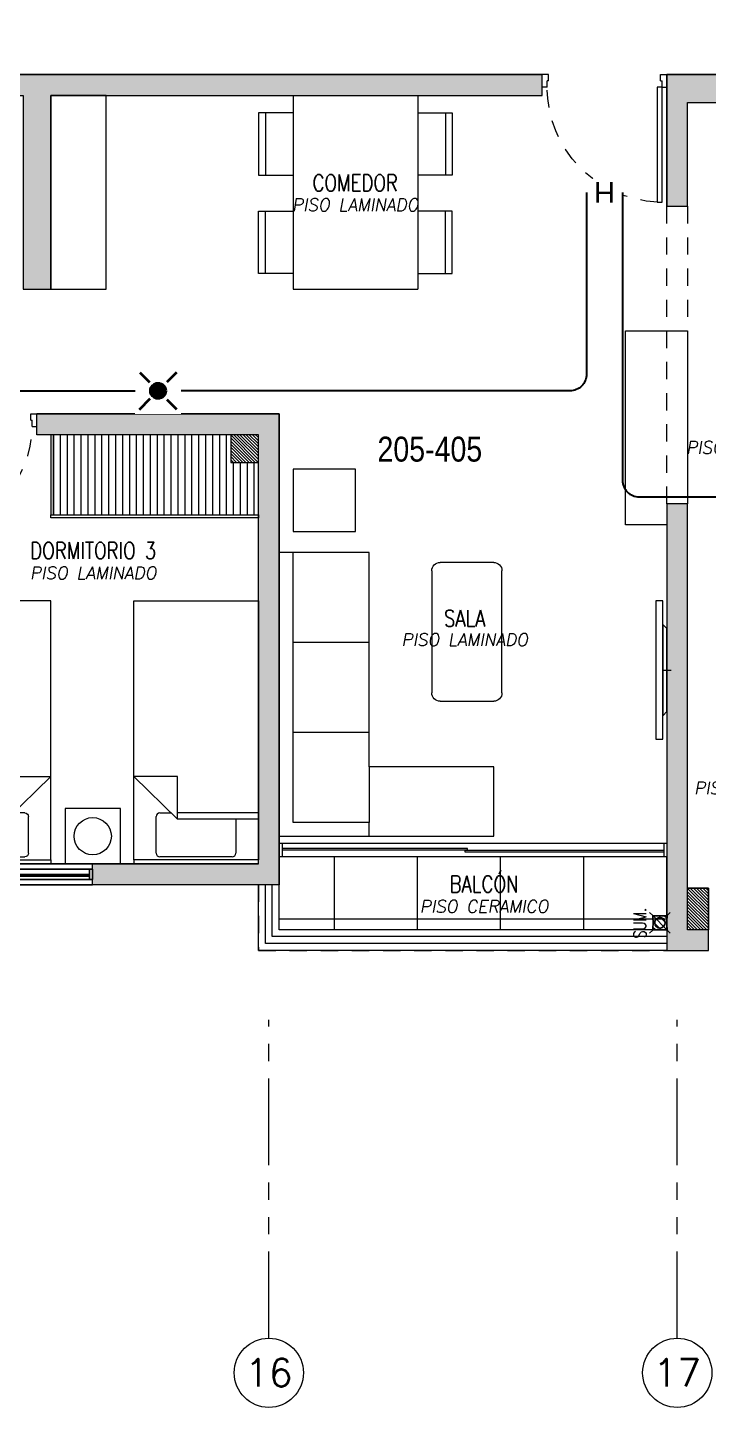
# Model space of a CAD drawing. Header units: millimetres. Extents: x -3 to 53, y -110 to 39.
# Drawn here: x 33.28 to 38.2, y -6.1 to 3.86 of the extents above; entities that cross this region are included whole.
import ezdxf
from ezdxf import colors
from ezdxf.entities.mleader import LeaderData, LeaderLine
from ezdxf.enums import TextEntityAlignment as Align
from ezdxf.math import Vec2, Vec3

# ---------------------------------------------------------------- set-up
doc = ezdxf.new("R2010")
doc.units = ezdxf.units.MM
doc.set_wipeout_variables(frame=1)
for name, pattern in [('CONTINUA', [0]), ('HIDDEN2', [0.1875, 0.125, -0.0625]), ('IMPORT-RAYABARRA', [0.85, 0.3, -0.3, 0, -0.25]), ('PHANTOM', [63.5, 31.75, -6.35, 6.35, -6.35, 6.35, -6.35]), ('PHANTOM2', [1.25, 0.625, -0.125, 0.125, -0.125, 0.125, -0.125])]:
    doc.linetypes.add(name, pattern=pattern)
for name, color, linetype in [('A-BARANDAS', 8, 'Continuous'), ('A-EJES', 8, 'PHANTOM'), ('A-EST HATCH', 8, 'Continuous'), ('A-EST PLACAS', 8, 'Continuous'), ('A-EST VIGAS', 8, 'HIDDEN2'), ('A-HATCH', 8, 'Continuous'), ('A-MURO BAJO', 8, 'Continuous'), ('A-NUMERACIONDEP', 8, 'Continuous'), ('A-PROYECCIONES', 8, 'HIDDEN2'), ('A-TEXTO-ACABADO PISO', 8, 'Continuous'), ('A-TEXTO-INDICACIONES', 8, 'Continuous'), ('DLP_MOBILIARIO', 8, 'Continuous'), ('DLP_MOBILIARIO FIJO', 8, 'Continuous'), ('DLP_TEXTO AMBIENTE', 8, 'Continuous')]:
    doc.layers.add(name, color=color, linetype=linetype)
for name, color, linetype, lineweight in [('A-MUROS', 8, 'Continuous', 30), ('MQ.CAN ACI', 5, 'RAYABARRA', 40), ('MQ.CANALI DYA', 3, 'LINEAPERPEN', 30), ('MQ.DETECTOR HUMO', 5, 'Continuous', 30), ('MQ_CAN ACI', 8, 'IMPORT-RAYABARRA', 50)]:
    doc.layers.add(name, color=color, linetype=linetype, lineweight=lineweight)
doc.styles.add('R80', font='ARIALN.TTF', dxfattribs={"height": 2.03})
doc.styles.add('ROMANS', font='ROMANS.shx', dxfattribs={"oblique": 10})
doc.styles.get("Standard").update_dxf_attribs({"font": 'arial.ttf'})
doc.linetypes.add('LINEAPERPEN', pattern='A,0.75,-0.2,["I",Standard,S=0.12,R=0.09,X=0,Y=-0.06],-0.25', length=1.2)
doc.linetypes.add('RAYABARRA', pattern='A,0.3,-0.3,["|",Standard,S=0.1,R=0,X=-0.1,Y=-0.05],-0.25', length=0.85)

# ---------------------------------------------------------------- blocks, each defined once
blk = doc.blocks.new('EST-P2')
at = {"layer": 'A-EST HATCH', "lineweight": 0}
h = blk.add_hatch(color=8, dxfattribs=at)
h.dxf.hatch_style = 1
h.paths.add_polyline_path([(-39.55, -10.99), (-39.55, -4.925), (-38.05, -4.925), (-38.05, -5.675), (-37.9, -5.675), (-37.9, -4.725), (-39.7, -4.725), (-39.7, -5.6), (-41.2, -5.6), (-41.2, -5.1), (-41.35, -5.1), (-41.35, -5.8), (-39.7, -5.8), (-39.7, -10.99)])
h.paths.add_polyline_path([(-18.45, -0.925), (-20.05, -0.925), (-20.05, 2.175), (-18.85, 2.175), (-18.85, 2.325), (-20.2, 2.325), (-20.2, -1.075), (-18.45, -1.075)])
h.paths.add_polyline_path([(-17.65, 2.325), (-17.5, 2.325), (-17.5, -1.075), (-17.65, -1.075)])
h.paths.add_polyline_path([(-12.15, 2.8), (-11.85, 2.8), (-11.85, 2.65), (-12, 2.65), (-12, -0.425), (-12.15, -0.425)])
h.paths.add_polyline_path([(-15.1, 2.175), (-15.1, -0.925), (-16.7, -0.925), (-16.7, -1.075), (-14.95, -1.075), (-14.95, 2.325), (-16.3, 2.325), (-16.3, 2.175)])
h.paths.add_polyline_path([(-5.85, 2.65), (-5.25, 2.65), (-5.25, 2.8), (-6, 2.8), (-6, -0.6), (-4.85, -0.6), (-4.85, -0.45), (-5.85, -0.45)])
h.paths.add_polyline_path([(-4.05, 2.8), (-4.05, -0.6), (-3.9, -0.6), (-3.9, 2.8)])
h.paths.add_polyline_path([(-3.1, -0.45), (-1.5, -0.45), (-1.5, 2.65), (-2.7, 2.65), (-2.7, 2.8), (-1.35, 2.8), (-1.35, -0.6), (-3.1, -0.6)])
h.paths.add_polyline_path([(-5.85, -10.9), (-5.25, -10.9), (-5.25, -11.05), (-6, -11.05), (-6, -7.65), (-4.85, -7.65), (-4.85, -7.8), (-5.85, -7.8)])
h.paths.add_polyline_path([(-4.05, -11.05), (-4.05, -7.65), (-3.9, -7.65), (-3.9, -11.05)])
h.paths.add_polyline_path([(-3.1, -7.8), (-1.5, -7.8), (-1.5, -10.9), (-2.7, -10.9), (-2.7, -11.05), (-1.35, -11.05), (-1.35, -7.65), (-3.1, -7.65)])
h.paths.add_polyline_path([(-8.7, -7.55), (-8.85, -7.55), (-8.85, -10.9), (-9, -10.9), (-9, -11.05), (-8.7, -11.05)])
h.paths.add_polyline_path([(-18.45, -7.325), (-20.05, -7.325), (-20.05, -10.425), (-18.85, -10.425), (-18.85, -10.575), (-20.2, -10.575), (-20.2, -7.175), (-18.45, -7.175)])
h.paths.add_polyline_path([(-17.65, -10.575), (-17.5, -10.575), (-17.5, -7.175), (-17.65, -7.175)])
h.paths.add_polyline_path([(-12.15, -11.05), (-11.85, -11.05), (-11.85, -10.9), (-12, -10.9), (-12, -7.825), (-12.15, -7.825)])
h.paths.add_polyline_path([(-15.1, -10.425), (-15.1, -7.325), (-16.7, -7.325), (-16.7, -7.175), (-14.95, -7.175), (-14.95, -10.575), (-16.3, -10.575), (-16.3, -10.425)])
h.paths.add_polyline_path([(-31.6, -0.925), (-30, -0.925), (-30, 2.175), (-31.2, 2.175), (-31.2, 2.325), (-29.85, 2.325), (-29.85, -1.075), (-31.6, -1.075)])
h.paths.add_polyline_path([(-32.4, 2.325), (-32.55, 2.325), (-32.55, -1.075), (-32.4, -1.075)])
h.paths.add_polyline_path([(-38.2, 2.8), (-38.2, 2.65), (-38.05, 2.65), (-38.05, -0.425), (-37.9, -0.425), (-37.9, 2.8)])
h.paths.add_polyline_path([(-34.95, 2.175), (-34.95, -0.925), (-33.35, -0.925), (-33.35, -1.075), (-35.1, -1.075), (-35.1, 2.325), (-33.75, 2.325), (-33.75, 2.175)])
h.paths.add_polyline_path([(-39.7, -2.45), (-41.35, -2.45), (-41.35, -3.15), (-41.2, -3.15), (-41.2, -2.65), (-39.7, -2.65), (-39.7, -3.525), (-37.9, -3.525), (-37.9, -2.575), (-38.05, -2.575), (-38.05, -3.325), (-39.55, -3.325), (-39.55, 2.74), (-39.7, 2.74)])
h.paths.add_polyline_path([(-44.2, 2.65), (-44.8, 2.65), (-44.8, 2.8), (-44.05, 2.8), (-44.05, -0.6), (-45.2, -0.6), (-45.2, -0.45), (-44.2, -0.45)])
h.paths.add_polyline_path([(-46, 2.8), (-46, -0.6), (-46.15, -0.6), (-46.15, 2.8)])
h.paths.add_polyline_path([(-46.95, -0.45), (-48.55, -0.45), (-48.55, 2.65), (-47.35, 2.65), (-47.35, 2.8), (-48.7, 2.8), (-48.7, -0.6), (-46.95, -0.6)])
h.paths.add_polyline_path([(-46, -11.05), (-46, -7.65), (-46.15, -7.65), (-46.15, -11.05)])
h.paths.add_polyline_path([(-46.95, -7.8), (-48.55, -7.8), (-48.55, -10.9), (-47.35, -10.9), (-47.35, -11.05), (-48.7, -11.05), (-48.7, -7.65), (-46.95, -7.65)])
h.paths.add_polyline_path([(-41.35, -7.55), (-41.2, -7.55), (-41.2, -10.9), (-41.05, -10.9), (-41.05, -11.05), (-41.35, -11.05)])
h.paths.add_polyline_path([(-31.6, -7.325), (-30, -7.325), (-30, -10.425), (-31.2, -10.425), (-31.2, -10.575), (-29.85, -10.575), (-29.85, -7.175), (-31.6, -7.175)])
h.paths.add_polyline_path([(-32.4, -10.575), (-32.55, -10.575), (-32.55, -7.175), (-32.4, -7.175)])
h.paths.add_polyline_path([(-37.9, -11.05), (-38.2, -11.05), (-38.2, -10.9), (-38.05, -10.9), (-38.05, -7.825), (-37.9, -7.825)])
h.paths.add_polyline_path([(-34.95, -10.425), (-34.95, -7.325), (-33.35, -7.325), (-33.35, -7.175), (-35.1, -7.175), (-35.1, -10.575), (-33.75, -10.575), (-33.75, -10.425)])
h.paths.add_polyline_path([(-10.35, -4.725), (-12.15, -4.725), (-12.15, -5.675), (-12, -5.675), (-12, -4.925), (-10.5, -4.925), (-10.5, -10.99), (-10.35, -10.99), (-10.35, -5.8), (-8.7, -5.8), (-8.7, -5.1), (-8.85, -5.1), (-8.85, -5.6), (-10.35, -5.6)])
h.paths.add_polyline_path([(-44.05, -11.05), (-44.05, -7.65), (-45.2, -7.65), (-45.2, -7.8), (-44.2, -7.8), (-44.2, -10.9), (-44.8, -10.9), (-44.8, -11.05)])
h.paths.add_polyline_path([(-46.9532, -2.7), (-47.1, -2.7), (-47.1, -1.5), (-44.95, -1.5), (-44.95, -1.65), (-45.4, -1.65), (-45.4, -3.25), (-45.6, -3.25), (-45.6, -1.65), (-46.95, -1.65), (-46.95, -2.7)], flags=17)
h.paths.add_polyline_path([(-46.9532, -5.55), (-47.1, -5.55), (-47.1, -6.75), (-44.95, -6.75), (-44.95, -6.6), (-45.4, -6.6), (-45.4, -5), (-45.6, -5), (-45.6, -6.6), (-46.95, -6.6), (-46.95, -5.55)], flags=17)
h.paths.add_polyline_path([(-41.1999, -4.05), (-44.05, -4.05), (-44.05, -1.5), (-44.2, -1.5), (-44.2, -4.05), (-46.95, -4.05), (-46.95, -3.45), (-47.1, -3.45), (-47.1, -4.05), (-49.85, -4.05), (-49.85, 0), (-50.05, 0), (-50.05, -8.25), (-49.85, -8.25), (-49.85, -4.2), (-47.1, -4.2), (-47.1, -4.8), (-46.95, -4.8), (-46.95, -4.2), (-44.2, -4.2), (-44.2, -6.75), (-44.05, -6.75), (-44.05, -4.2), (-41.1999, -4.2)])
h.paths.add_polyline_path([(-41.35, 2.8), (-41.35, -0.7), (-41.2, -0.7), (-41.2, 2.65), (-41.05, 2.65), (-41.05, 2.8)])
h.paths.add_polyline_path([(-10.35, 2.74), (-10.35, -2.45), (-8.7, -2.45), (-8.7, -3.15), (-8.85, -3.15), (-8.85, -2.65), (-10.35, -2.65), (-10.35, -3.525), (-12.15, -3.525), (-12.15, -2.575), (-12, -2.575), (-12, -3.325), (-10.5, -3.325), (-10.5, 2.74)])
h.paths.add_polyline_path([(-2.95, -4.05), (-0.2, -4.05), (-0.2, 0), (0, 0), (0, -8.25), (-0.2, -8.25), (-0.2, -4.2), (-2.95, -4.2), (-2.95, -4.8), (-3.1, -4.8), (-3.1, -4.2), (-5.85, -4.2), (-5.85, -6.75), (-6, -6.75), (-6, -4.2), (-8.8501, -4.2), (-8.8501, -4.05), (-6, -4.05), (-6, -1.5), (-5.85, -1.5), (-5.85, -4.05), (-3.1, -4.05), (-3.1, -3.45), (-2.95, -3.45)])
h.paths.add_polyline_path([(-8.7, 2.8), (-9, 2.8), (-9, 2.65), (-8.85, 2.65), (-8.85, -0.7), (-8.7, -0.7)])
h.paths.add_polyline_path([(-3.0968, -2.7), (-2.95, -2.7), (-2.95, -1.5), (-5.1, -1.5), (-5.1, -1.65), (-4.65, -1.65), (-4.65, -3.25), (-4.45, -3.25), (-4.45, -1.65), (-3.1, -1.65), (-3.1, -2.7)], flags=17)
h.paths.add_polyline_path([(-3.0968, -5.55), (-2.95, -5.55), (-2.95, -6.75), (-5.1, -6.75), (-5.1, -6.6), (-4.65, -6.6), (-4.65, -5), (-4.45, -5), (-4.45, -6.6), (-3.1, -6.6), (-3.1, -5.55)], flags=17)
h.paths.add_polyline_path([(-23.35, -3.525), (-23.2, -3.525), (-23.2, 0.475), (-23.35, 0.475)])
h.paths.add_polyline_path([(-27.6, -3.525), (-37, -3.525), (-37, -3.375), (-33.45, -3.375), (-33.45, -1.975), (-33.25, -1.975), (-33.25, -3.375), (-30.35, -3.375), (-30.35, -1.975), (-30.2, -1.975), (-30.2, -3.375), (-27.8, -3.375), (-27.8, -2.125), (-29.45, -2.125), (-29.45, -1.975), (-27.175, -1.975), (-27.175, -2.125), (-27.6, -2.125)])
h.paths.add_polyline_path([(-27.15, -3.525), (-25.05, -3.525), (-25.05, -3.375), (-27, -3.375), (-27, 0.325), (-25.05, 0.325), (-25.05, 0.475), (-27, 0.475), (-27, 2.325), (-27.85, 2.325), (-27.85, 2.175), (-27.15, 2.175)])
h.paths.add_polyline_path([(-22.45, -2.125), (-22.45, -3.525), (-13.05, -3.525), (-13.05, -3.375), (-16.6, -3.375), (-16.6, -1.975), (-16.8, -1.975), (-16.8, -3.375), (-19.7, -3.375), (-19.7, -1.975), (-19.85, -1.975), (-19.85, -3.375), (-22.25, -3.375), (-22.25, -2.125), (-20.6, -2.125), (-20.6, -1.975), (-22.825, -1.975), (-22.825, -2.125)])
h.paths.add_polyline_path([(-22.85, 2.175), (-22.2, 2.175), (-22.2, 2.325), (-23.05, 2.325), (-23.05, -3.525), (-22.85, -3.525)])
h.paths.add_polyline_path([(-23.05, -6.3), (-23.05, -10.575), (-22.2, -10.575), (-22.2, -10.425), (-22.85, -10.425), (-22.85, -6.3)])
h.paths.add_polyline_path([(-21.05, -6.275), (-21.05, -6.125), (-22.85, -6.125), (-22.85, -4.875), (-20.3, -4.875), (-20.3, -6.275), (-20.15, -6.275), (-20.15, -4.875), (-16.8, -4.875), (-16.8, -6.275), (-16.6, -6.275), (-16.6, -4.875), (-13.05, -4.875), (-13.05, -4.725), (-23.05, -4.725), (-23.05, -6.275)])
h.paths.add_polyline_path([(-27, -6.3), (-27, -10.025), (-23.35, -10.025), (-23.35, -7.375), (-25.7, -7.375), (-25.7, -6.825), (-26, -6.825), (-26, -6.675), (-25.55, -6.675), (-25.55, -7.225), (-23.35, -7.225), (-23.35, -4.875), (-26, -4.875), (-26, -4.725), (-23.2, -4.725), (-23.2, -10.175), (-27, -10.175), (-27, -10.575), (-27.85, -10.575), (-27.85, -10.425), (-27.15, -10.425), (-27.15, -6.3)])
h.paths.add_polyline_path([(-29, -6.275), (-29, -6.125), (-27.2, -6.125), (-27.2, -4.875), (-29.75, -4.875), (-29.75, -6.275), (-29.9, -6.275), (-29.9, -4.875), (-33.25, -4.875), (-33.25, -6.275), (-33.45, -6.275), (-33.45, -4.875), (-37, -4.875), (-37, -4.725), (-27, -4.725), (-27, -6.275)])
at = {"layer": 'A-EST PLACAS', "color": 8, "lineweight": 0}
for points in [[(-21.05, -6.275), (-21.05, -6.125), (-22.85, -6.125), (-22.85, -4.875), (-20.3, -4.875), (-20.3, -6.275), (-20.15, -6.275), (-20.15, -4.875), (-16.8, -4.875), (-16.8, -6.275), (-16.6, -6.275), (-16.6, -4.875), (-13.05, -4.875), (-13.05, -4.725), (-23.05, -4.725), (-23.05, -6.275)], [(-10.35, -4.725), (-12.15, -4.725), (-12.15, -5.675), (-12, -5.675), (-12, -4.925), (-10.5, -4.925), (-10.5, -10.99), (-10.35, -10.99), (-10.35, -5.8), (-8.7, -5.8), (-8.7, -5.1), (-8.85, -5.1), (-8.85, -5.6), (-10.35, -5.6)], [(-15.1, -10.425), (-15.1, -7.325), (-16.7, -7.325), (-16.7, -7.175), (-14.95, -7.175), (-14.95, -10.575), (-16.3, -10.575), (-16.3, -10.425)], [(-12.15, -11.05), (-11.85, -11.05), (-11.85, -10.9), (-12, -10.9), (-12, -7.825), (-12.15, -7.825)]]:
    blk.add_lwpolyline(points, close=True, dxfattribs=at)
at = {"layer": 'A-EST VIGAS', "color": 8, "lineweight": 0}
for p, q in [((-12.15, -7.825), (-12.15, -5.675)), ((-12, -5.675), (-12, -7.825)), ((-17.5, -10.575), (-16.3, -10.575)), ((-10.5, -10.99), (-11.85, -10.99))]:
    blk.add_line(p, q, dxfattribs=at)
blk.add_lwpolyline([(-15.1, -10.575), (-15.1, -11.0503), (-12.15, -11.0504)], dxfattribs=at)
blk = doc.blocks.new('_Dot')
at = {"color": 0, "linetype": 'ByBlock', "lineweight": -2}
blk.add_line((-0.5, 0), (-1, 0), dxfattribs=at)
at = {"color": 0, "linetype": 'ByBlock', "const_width": 0.5}
blk.add_lwpolyline([(-0.25, 0, 1), (0.25, 0, 1)], format="xyb", close=True, dxfattribs=at)
blk = doc.blocks.new('A$C72FD42DB')
at = {"color": 8, "lineweight": 0}
for p, q in [((0.3255, 1.4, 0), (1.2255, 1.4, 0)), ((0.3255, 0), (0.3255, 1.4, 0)), ((1.2255, 0), (1.2255, 1.4, 0)), ((0.3255, 0), (1.2255, 0))]:
    blk.add_line(p, q, dxfattribs=at)
for points in [[(0.3255, 1.285), (0.0755, 1.285), (0.0755, 0.835), (0.3255, 0.835)], [(0.1255, 1.285), (0.1255, 0.835)], [(1.2255, 1.285), (1.4755, 1.285), (1.4755, 0.835), (1.2255, 0.835)], [(1.4255, 1.285), (1.4255, 0.835)], [(0.3255, 0.125), (0.0755, 0.125), (0.0755, 0.575), (0.3255, 0.575)], [(0.1255, 0.125), (0.1255, 0.575)], [(1.2255, 0.125), (1.4755, 0.125), (1.4755, 0.575), (1.2255, 0.575)], [(1.4255, 0.125), (1.4255, 0.575)]]:
    blk.add_lwpolyline(points, dxfattribs=at)
blk = doc.blocks.new('A$C4BFA03A9')
at = {"color": 8, "lineweight": 0}
for points in [[(0.06, -0.5), (0.11, -0.5), (0.11, 0.5), (0.06, 0.5)], [(0.03, -0.3), (0.06, -0.33), (0.06, 0.33), (0.03, 0.3)]]:
    blk.add_lwpolyline(points, close=True, dxfattribs=at)
at = {"layer": 'A-PROYECCIONES', "color": 8, "lineweight": 0, "ltscale": 0.15}
blk.add_line((0.06, 0), (0, 0), dxfattribs=at)
blk = doc.blocks.new('1 PLAZA')
at = {"color": 8, "lineweight": 0}
for p, q in [((-0.2859, -0.3221), (-0.2859, -0.0781)), ((-0.2592, -0.0513), (0.2619, -0.0513)), ((0.2887, -0.0781), (0.2887, -0.3415)), ((-0.45, -0.3221), (0.1356, -0.3221)), ((0.1356, -0.371), (-0.45, -0.371)), ((0.45, -0.6318), (0.1356, -0.3221)), ((0.1356, -0.3221), (0.1356, -0.6318)), ((0.2619, -0.3683), (0.1825, -0.3683)), ((0.1356, -0.6318), (0.45, -0.6318))]:
    blk.add_line(p, q, dxfattribs=at)
at = {"color": 8, "lineweight": 0, "extrusion": (4.49068e-08, -3.60286e-08, 1), "elevation": 0}
blk.add_lwpolyline([(-0.45, -0.0287), (0.45, -0.0287), (0.45, 0), (-0.45, 0)], close=True, dxfattribs=at)
at = {"color": 8, "lineweight": 0}
blk.add_lwpolyline([(-0.45, -1.9), (-0.45, -0.0287), (0.45, -0.0287), (0.45, -1.9)], close=True, dxfattribs=at)
for centre, start, end in [((-0.2592, -0.0781), 90, 180), ((0.2619, -0.0781), 0, 90), ((0.2619, -0.3415), 270, 0)]:
    blk.add_arc(centre, 0.0267, start, end, dxfattribs=at)
blk = doc.blocks.new('VELADOR')
at = {"color": 8, "lineweight": 0}
blk.add_lwpolyline([(0, 0.4), (0, 0), (0.4, 0), (0.4, 0.4)], close=True, dxfattribs=at)
blk.add_circle((0.2, 0.2), 0.1344, dxfattribs=at)
blk = doc.blocks.new('*U142')
at = {"color": 8, "lineweight": 0}
for p, q in [((0.01, 0.755), (0.01, 0.8)), ((0.1, 0.765), (0.1, 0.8)), ((0.055, 0.755), (0.01, 0.755)), ((0.1, 0.765), (0.055, 0.765)), ((0.055, 0.755), (0.055, 0.765)), ((0.055, 0.045), (0.01, 0.045)), ((0.01, 0.045), (0.01, 0)), ((0.055, 0.045), (0.055, 0.035)), ((0.1, 0.035), (0.055, 0.035)), ((0.1, 0.035), (0.1, 0))]:
    blk.add_line(p, q, dxfattribs=at)
blk.add_lwpolyline([(0.83, 0.07), (0.83, 0.035), (0.1, 0.035), (0.1, 0.07)], close=True, dxfattribs=at)
at = {"color": 8, "linetype": 'HIDDEN2', "lineweight": 0}
blk.add_arc((0.0996, 0.034), 0.731, 2.23015, 89.96723, dxfattribs=at)
blk = doc.blocks.new('VP.120')
at = {"layer": 'A-MURO BAJO'}
for p, q in [((0, 0), (1.2, 0)), ((0, -0.15), (1.2, -0.15))]:
    blk.add_line(p, q, dxfattribs=at)
at = {"layer": 'DLP_MOBILIARIO FIJO', "color": 251}
for p, q in [((0.02, -0.0375), (1.18, -0.0375)), ((1.18, -0.1125), (0.02, -0.1125))]:
    blk.add_line(p, q, dxfattribs=at)
at = {"layer": 'DLP_MOBILIARIO FIJO', "color": 6}
for points in [[(0, -0.1125), (0.02, -0.1125), (0.02, -0.0375), (0, -0.0375)], [(1.2, -0.1125), (1.18, -0.1125), (1.18, -0.0375), (1.2, -0.0375)]]:
    blk.add_lwpolyline(points, close=True, dxfattribs=at)
at = {"layer": 'DLP_MOBILIARIO FIJO', "elevation": 0}
for points in [[(0.61, -0.0625), (0.02, -0.0625), (0.02, -0.0725), (0.61, -0.0725)], [(0.59, -0.0875), (1.18, -0.0875), (1.18, -0.0775), (0.59, -0.0775)]]:
    blk.add_lwpolyline(points, close=True, dxfattribs=at)
blk = doc.blocks.new('*U143')
at = {"color": 8, "lineweight": 0}
for p, q in [((0.01, 0.855), (0.01, 0.9)), ((0.1, 0.865), (0.1, 0.9)), ((0.055, 0.855), (0.01, 0.855)), ((0.1, 0.865), (0.055, 0.865)), ((0.055, 0.855), (0.055, 0.865)), ((0.055, 0.045), (0.01, 0.045)), ((0.01, 0.045), (0.01, 0)), ((0.055, 0.045), (0.055, 0.035)), ((0.1, 0.035), (0.055, 0.035)), ((0.1, 0.035), (0.1, 0))]:
    blk.add_line(p, q, dxfattribs=at)
blk.add_lwpolyline([(0.93, 0.07), (0.93, 0.035), (0.1, 0.035), (0.1, 0.07)], close=True, dxfattribs=at)
at = {"color": 8, "linetype": 'HIDDEN2', "lineweight": 0}
blk.add_arc((0.0995, 0.0339), 0.8311, 2.23015, 89.96723, dxfattribs=at)
blk = doc.blocks.new('SOFA SEC')
at = {"color": 8, "lineweight": 0}
for p, q in [((0, 0.65), (0.1, 0.65)), ((0.1, 0.65), (0.1, 0.1)), ((0.5, 0.65), (0.1, 0.65)), ((0.75, 0.65), (0.75, 0.1)), ((1.4, 0.65), (1.4, 0.1)), ((0.1, 0.1), (2.05, 0.1))]:
    blk.add_line(p, q, dxfattribs=at)
blk.add_lwpolyline([(0.5, 1.55), (0.5, 0.65), (2.05, 0.65), (2.05, 0), (0, 0), (0, 1.55)], close=True, dxfattribs=at)
blk = doc.blocks.new('MESA CENTRO')
at = {"color": 8, "lineweight": 0}
for p, q in [((-0.1937, 0), (0.1937, 0)), ((-0.2537, -0.9421), (-0.2537, -0.06)), ((0.2537, -0.06), (0.2537, -0.9421)), ((0.1937, -1.0021), (-0.1937, -1.0021))]:
    blk.add_line(p, q, dxfattribs=at)
for centre, start, end in [((-0.1937, -0.06), 90, 180), ((0.1937, -0.06), 0, 90), ((-0.1937, -0.9421), 180, 270), ((0.1937, -0.9421), 270, 0)]:
    blk.add_arc(centre, 0.06, start, end, dxfattribs=at)
blk = doc.blocks.new('DPTO 75')
at = {"layer": 'A-HATCH', "lineweight": 0}
h = blk.add_hatch(dxfattribs=at)
h.set_pattern_fill('_USER', color=8, scale=0.6, angle=-180, double=1, pattern_type=0)
h.set_pattern_definition([(180, (-1.7, 6.175), (7e-17, -0.6), []), (270, (-1.7, 6.175), (0.6, 4e-17), [])])
h.paths.add_polyline_path([(-4.5, 6.175), (-4.5, 5.65), (-1.7, 5.65), (-1.7, 6.175)])
h = blk.add_hatch(dxfattribs=at)
h.set_pattern_fill('ANSI31', color=8, scale=0.005)
h.paths.add_polyline_path([(-1.55, 5.875), (-1.4, 5.875), (-1.4, 6.175), (-1.55, 6.175)])
h = blk.add_hatch(dxfattribs=at)
h.set_pattern_fill('ANSI31', color=8, scale=0.005, angle=-180)
h.set_pattern_definition([(225, (-68.17971, 39.201629), (0.01122532, -0.01122532), [])])
h.paths.add_polyline_path([(-4.65, 2.8), (-4.85, 2.8), (-4.85, 2.6), (-4.65, 2.6)])
at = {"layer": 'DLP_MOBILIARIO FIJO', "lineweight": 0}
h = blk.add_hatch(dxfattribs=at)
h.set_pattern_fill('_USER', color=8, scale=0.05, angle=90, pattern_type=0)
h.set_pattern_definition([(90, (-6.130017, 3.18), (-0.05, 3e-18), [])])
h.paths.add_polyline_path([(-6.13, 3.18), (-6.13, 2.6), (-4.85, 2.6), (-4.85, 2.8), (-4.65, 2.8), (-4.65, 3.18)])
at = {"layer": 'A-BARANDAS', "color": 8, "lineweight": 0, "elevation": 0}
for points in [[(-1.7, 6.275), (-4.6, 6.275), (-4.6, 5.85)], [(-1.7, 6.225), (-4.55, 6.225), (-4.55, 5.85)]]:
    blk.add_lwpolyline(points, dxfattribs=at)
at = {"layer": 'A-HATCH', "color": 8, "lineweight": 0, "elevation": 0}
blk.add_lwpolyline([(-1.55, 5.875), (-1.4, 5.875), (-1.4, 6.175), (-1.55, 6.175)], close=True, dxfattribs=at)
at = {"layer": 'A-MURO BAJO', "color": 8, "lineweight": 0}
for p, q in [((-4.65, 6.325, 0), (-4.65, 5.85, 0)), ((-1.72, 5.65, 0), (-4.48, 5.65, 0)), ((-4.48, 5.55, 0), (-1.72, 5.55, 0))]:
    blk.add_line(p, q, dxfattribs=at)
at = {"layer": 'A-MURO BAJO', "color": 8, "lineweight": 0, "elevation": 0}
for points in [[(-1.7, 6.325), (-4.65, 6.325)], [(-1.7, 6.175), (-4.5, 6.175), (-4.5, 5.85)], [(-1.7, 3.25), (-2, 3.25), (-2, 1.85), (-1.55, 1.85), (-1.55, 3.1), (-1.7, 3.1), (-1.7, 3.2)]]:
    blk.add_lwpolyline(points, dxfattribs=at)
blk.add_lwpolyline([(-6.15, 1.55), (-5.75, 1.55), (-5.75, 0.15), (-6.15, 0.15)], close=True, dxfattribs=at)
at = {"layer": 'A-MUROS', "color": 8, "lineweight": 0}
for p, q in [((-1.7, 3.1, 0), (-1.7, 6.325, 0)), ((-1.7, 6.325, 0), (-1.4, 6.325, 0)), ((-1.4, 6.325, 0), (-1.4, 5.875, 0)), ((-5.85, 5.85, 0), (-5.85, 5.7, 0)), ((-4.5, 5.85, 0), (-5.85, 5.85, 0)), ((-4.5, 5.85, 0), (-4.5, 2.45, 0)), ((-1.55, 5.875, 0), (-1.55, 3.1, 0)), ((-1.4, 5.875, 0), (-1.55, 5.875, 0)), ((-4.65, 5.7, 0), (-5.85, 5.7, 0)), ((-4.65, 5.7, 0), (-4.65, 2.8, 0)), ((-1.55, 3.1, 0), (-1.7, 3.1, 0)), ((-4.85, 2.6, 0), (-4.85, 2.8, 0)), ((-4.85, 2.8, 0), (-4.65, 2.8, 0)), ((-6.25, 2.6, 0), (-6.25, 2.45, 0)), ((-4.85, 2.6, 0), (-6.25, 2.6, 0)), ((-4.5, 2.45, 0), (-6.25, 2.45, 0)), ((-6.35, 1.55, 0), (-6.15, 1.55, 0)), ((-6.15, 1.55, 0), (-6.15, 0.15, 0)), ((-1.7, 0.95, 0), (-1.7, 0, 0)), ((-1.7, 0.95, 0), (-1.55, 0.95, 0)), ((-1.55, 0.95, 0), (-1.55, 0.2, 0)), ((-1.55, 0.2, 0), (-0.05, 0.2, 0)), ((-6.15, 0.15, 0), (-2.6, 0.15, 0)), ((-2.6, 0.15, 0), (-2.6, 0, 0)), ((-12.6, 0, 0), (-2.6, 0, 0)), ((-1.7, 0, 0), (0.1, 0, 0))]:
    blk.add_line(p, q, dxfattribs=at)
at = {"layer": 'A-PROYECCIONES', "color": 8, "lineweight": 0}
blk.add_line((-1.7, 0, 0), (-1.7, 0, 0), dxfattribs=at)
at = {"layer": 'DLP_MOBILIARIO', "color": 8, "lineweight": 0, "elevation": 0}
blk.add_lwpolyline([(-3.95, 3.3), (-3.95, 2.85), (-4.4, 2.85), (-4.4, 3.3)], close=True, dxfattribs=at)
at = {"layer": 'DLP_MOBILIARIO FIJO', "color": 8, "lineweight": 0, "elevation": 0}
for points in [[(-4.5, 5.55), (-4.48, 5.55), (-4.48, 5.65), (-4.5, 5.65)], [(-3.14, 5.5875), (-4.48, 5.5875), (-4.48, 5.5975), (-3.14, 5.5975)], [(-3.16, 5.6125), (-1.72, 5.6125), (-1.72, 5.6025), (-3.16, 5.6025)], [(-6.15, 3.2), (-6.15, 3.18), (-4.65, 3.18), (-4.65, 3.2)], [(-6.13, 2.6), (-6.15, 2.6), (-6.15, 3.18), (-6.13, 3.18)], [(-4.65, 2.6), (-6.13, 2.6), (-6.13, 3.18), (-4.65, 3.18)]]:
    blk.add_lwpolyline(points, close=True, dxfattribs=at)
at = {"layer": 'DLP_MOBILIARIO FIJO', "color": 8, "lineweight": 0}
blk.add_lwpolyline([(-1.72, 5.55), (-1.7, 5.55), (-1.7, 5.65), (-1.72, 5.65)], close=True, dxfattribs=at)
at = {"color": 8, "lineweight": 0, "xscale": -1}
blk.add_blockref('VP.120', (-5.85, 5.85), dxfattribs=at)
at = {"layer": 'DLP_MOBILIARIO', "color": 8, "lineweight": 0, "extrusion": (-4.49068e-08, 3.60286e-08, 1)}
blk.add_blockref('1 PLAZA', (-6.6, 5.7, 0), dxfattribs=at)
at = {"layer": 'DLP_MOBILIARIO', "color": 8, "lineweight": 0, "extrusion": (-4.49068e-08, -3.60286e-08, -1)}
for name, p, zscale in [('VELADOR', (5.6471, 5.3, 0), -1.000000000000014), ('1 PLAZA', (5.1, 5.7, 0), -1.000000000000016)]:
    blk.add_blockref(name, p, dxfattribs=dict(at, zscale=zscale))
at = {"layer": 'DLP_MOBILIARIO', "color": 8, "lineweight": 0}
for name, p, rotation in [('SOFA SEC', (-4.5, 5.5, 0), 269.9995671478981), ('MESA CENTRO', (-3.1447, 3.5229, 0), 179.9999774208888), ('*U143', (-1.7, -0.01), 90)]:
    blk.add_blockref(name, p, dxfattribs=dict(at, rotation=rotation))
at = {"layer": 'DLP_MOBILIARIO', "color": 8, "lineweight": 0, "xscale": -1}
blk.add_blockref('A$C4BFA03A9', (-1.67, 4.3, 0), dxfattribs=at)
at = {"layer": 'DLP_MOBILIARIO', "color": 8, "lineweight": 0, "xscale": -1.000000000000009, "rotation": 270}
blk.add_blockref('*U142', (-7.05, 2.44), dxfattribs=at)
at = {"layer": 'DLP_MOBILIARIO', "color": 8, "lineweight": 0}
blk.add_blockref('A$C72FD42DB', (-4.7255, 0.15), dxfattribs=at)
blk = doc.blocks.new('*U255')
at = {"color": 8}
for p, q in [((-0.0526, 0.0526), (-0.0746, 0.0746)), ((-0.0526, -0.0526), (0.0526, 0.0526)), ((-0.051, 0.0331), (-0.0331, 0.051)), ((-0.0501, -0.008), (0.008, 0.05)), ((-0.008, -0.05), (0.0501, 0.008)), ((0.0526, 0.0526), (0.0746, 0.0746)), ((-0.0526, -0.0526), (-0.0746, -0.0746)), ((0.0331, -0.051), (0.051, -0.0331)), ((0.0526, -0.0526), (0.0746, -0.0746))]:
    blk.add_line(p, q, dxfattribs=at)
for centre, major_axis, start_param, end_param in [((0, 0.5882), (0.1673, 0.5115), 3.359812, 3.55544), ((-0.5912, 0), (-0.5144, 0.1682), 3.360366, 3.554886), ((0, 0), (0.0118, 0.036), 5.813820330443059, 12.09700563762265), ((0.5912, 0), (-0.5144, 0.1682), 0.218773, 0.413293), ((0, -0.5882), (-0.5115, 0.1673), -1.352577, -1.156949)]:
    blk.add_ellipse(centre, major_axis=major_axis, ratio=1, start_param=start_param, end_param=end_param, dxfattribs=at)
at = {"layer": 'A-TEXTO-INDICACIONES', "color": 8, "style": 'ROMANS', "width": 0.75}
blk.add_text('SUM.', height=0.09, dxfattribs=at).set_placement((-0.1125, 0.1003))
blk = doc.blocks.new('IISS P2-P9')
at = {"ltscale": 0.05, "rotation": 90}
blk.add_blockref('*U255', (36.5, -13.6503), dxfattribs=at)
blk = doc.blocks.new('TEXTO AMBIENTES PT')
at = {"layer": 'A-TEXTO-ACABADO PISO', "color": 8, "lineweight": 0, "char_height": 0.09, "attachment_point": 2, "rotation": 359.99998, "style": 'ROMANS'}
for s, width, insert in [('PISO LAMINADO', 1.20225, (34.2988, -8.4202)), ('PISO CERAMICO', 1.20225, (37.1538, -10.1722)), ('PISO LAMINADO', 1.20225, (32.4062, -11.0788)), ('PISO LAMINADO', 1.034523, (35.0901, -11.5603, 0)), ('PISO CERAMICO', 1.20225, (37.2113, -12.632))]:
    blk.add_mtext_dynamic_manual_height_columns(s, width=width, gutter_width=12.5, heights=[0], dxfattribs=dict(at, insert=insert))
at = {"layer": 'A-TEXTO-ACABADO PISO', "color": 8, "lineweight": 0, "insert": (35.2303, -13.487), "char_height": 0.09, "attachment_point": 2, "style": 'ROMANS'}
blk.add_mtext_dynamic_manual_height_columns('PISO CERAMICO', width=1.20225, gutter_width=12.5, heights=[0], dxfattribs=at)
at = {"layer": 'DLP_TEXTO AMBIENTE', "color": 8, "lineweight": 0, "style": 'ROMANS', "width": 0.8}
for s, p in [('COMEDOR', (34.2988, -8.3666)), ('DORMITORIO 3', (32.4064, -11.0219)), ('SALA', (35.09, -11.5114, 0)), ('BALCÓN', (35.23, -13.4302, 0))]:
    blk.add_text(s, height=0.12, dxfattribs=at).set_placement(p, align=Align.CENTER)
blk = doc.blocks.new('Ejes_Torre C')
at = {"layer": 'A-EJES', "color": 8, "linetype": 'PHANTOM2', "lineweight": 0}
for points in [[(35.025, -2.8), (35.025, -0.5)], [(37.975, -2.8), (37.975, -0.5)]]:
    blk.add_lwpolyline(points, dxfattribs=at)
at = {"layer": 'A-EJES', "color": 8, "linetype": 'Continuous', "lineweight": 0}
for centre in [(35.025, -3.05), (37.975, -3.05)]:
    blk.add_circle(centre, 0.25, dxfattribs=at)
at = {"layer": 'A-EJES', "color": 8, "linetype": 'Continuous', "lineweight": 0, "style": 'ROMANS'}
for s, p in [('16', (35.025, -3.05)), ('17', (37.975, -3.05))]:
    blk.add_text(s, height=0.2, dxfattribs=at).set_placement(p, align=Align.MIDDLE_CENTER)
blk = doc.blocks.new('AVISADOR SONORO 1 EN 75')
at = {"color": 5, "linetype": 'CONTINUA', "ltscale": 0.05}
blk.add_wipeout([(0.1057, 0.5441), (-0.1057, 0.5441), (0, 0.3328)], dxfattribs=at).dxf.layer = 'MQ_CAN ACI'
blk.add_wipeout([(-0.1664, 0), (0.1664, 0), (0.1664, 0.3328), (-0.1664, 0.3328)], dxfattribs=at).dxf.layer = 'MQ_CAN ACI'
at = {"layer": 'MQ.CAN ACI', "linetype": 'CONTINUA', "ltscale": 0.05}
h = blk.add_hatch(color=256, dxfattribs=at)
h.paths.add_polyline_path([(0, 0.1664), (-0.0392, 0.1272, 0.198912), (0, 0.1109, 0.198912), (0.0392, 0.1272)])
h.paths.add_polyline_path([(0.0392, 0.1272, 0.414214), (0.0392, 0.2056), (0, 0.1664)])
h.paths.add_polyline_path([(0.0392, 0.2056, 0.198912), (0, 0.2219, 0.198912), (-0.0392, 0.2056), (0, 0.1664)])
h.paths.add_polyline_path([(0, 0.1664), (-0.0392, 0.2056, 0.414214), (-0.0392, 0.1272)])
for p, q in [((0.0657, 0.2321), (0.1353, 0.3017)), ((-0.0606, 0.227), (-0.1302, 0.2965)), ((-0.1346, 0.0318), (-0.0563, 0.1101)), ((0.1349, 0.0315), (0.0656, 0.1008))]:
    blk.add_line(p, q, dxfattribs=at)
blk.add_circle((0, 0.1664), 0.0555, dxfattribs=at)
blk = doc.blocks.new('DETECTOR DE HUMO 1 EN 75')
blk.add_wipeout([(0.13, 0.13), (0.13, 0.1316), (0.13, 0.1333), (0.1299, 0.1349), (0.1298, 0.1365), (0.1297, 0.1382), (0.1296, 0.1398), (0.1295, 0.1414), (0.1293, 0.143), (0.1292, 0.1447), (0.129, 0.1463), (0.1288, 0.1479), (0.1285, 0.1495), (0.1283, 0.1511), (0.128, 0.1528), (0.1277, 0.1544), (0.1274, 0.156), (0.127, 0.1576), (0.1267, 0.1592), (0.1263, 0.1607), (0.1259, 0.1623), (0.1255, 0.1639), (0.1251, 0.1655), (0.1246, 0.1671), (0.1241, 0.1686), (0.1236, 0.1702), (0.1231, 0.1717), (0.1226, 0.1733), (0.122, 0.1748), (0.1215, 0.1763), (0.1209, 0.1779), (0.1203, 0.1794), (0.1196, 0.1809), (0.119, 0.1824), (0.1183, 0.1839), (0.1176, 0.1854), (0.1169, 0.1868), (0.1162, 0.1883), (0.1155, 0.1897), (0.1147, 0.1912), (0.1139, 0.1926), (0.1131, 0.1941), (0.1123, 0.1955), (0.1115, 0.1969), (0.1106, 0.1983), (0.1098, 0.1997), (0.1089, 0.201), (0.108, 0.2024), (0.1071, 0.2037), (0.1061, 0.2051), (0.1052, 0.2064), (0.1042, 0.2077), (0.1032, 0.209), (0.1022, 0.2103), (0.1012, 0.2116), (0.1002, 0.2129), (0.0991, 0.2141), (0.0981, 0.2154), (0.097, 0.2166), (0.0959, 0.2178), (0.0948, 0.219), (0.0936, 0.2202), (0.0925, 0.2213), (0.0913, 0.2225), (0.0902, 0.2236), (0.089, 0.2248), (0.0878, 0.2259), (0.0866, 0.227), (0.0854, 0.2281), (0.0841, 0.2291), (0.0829, 0.2302), (0.0816, 0.2312), (0.0803, 0.2322), (0.079, 0.2332), (0.0777, 0.2342), (0.0764, 0.2352), (0.0751, 0.2361), (0.0737, 0.2371), (0.0724, 0.238), (0.071, 0.2389), (0.0697, 0.2398), (0.0683, 0.2406), (0.0669, 0.2415), (0.0655, 0.2423), (0.0641, 0.2431), (0.0626, 0.2439), (0.0612, 0.2447), (0.0597, 0.2455), (0.0583, 0.2462), (0.0568, 0.2469), (0.0554, 0.2476), (0.0539, 0.2483), (0.0524, 0.249), (0.0509, 0.2496), (0.0494, 0.2503), (0.0479, 0.2509), (0.0463, 0.2515), (0.0448, 0.252), (0.0433, 0.2526), (0.0417, 0.2531), (0.0402, 0.2536), (0.0386, 0.2541), (0.0371, 0.2546), (0.0355, 0.2551), (0.0339, 0.2555), (0.0323, 0.2559), (0.0307, 0.2563), (0.0292, 0.2567), (0.0276, 0.257), (0.026, 0.2574), (0.0244, 0.2577), (0.0228, 0.258), (0.0211, 0.2583), (0.0195, 0.2585), (0.0179, 0.2588), (0.0163, 0.259), (0.0147, 0.2592), (0.013, 0.2593), (0.0114, 0.2595), (0.0098, 0.2596), (0.0082, 0.2597), (0.0065, 0.2598), (0.0049, 0.2599), (0.0033, 0.26), (0.0016, 0.26), (0, 0.26), (-0.0016, 0.26), (-0.0033, 0.26), (-0.0049, 0.2599), (-0.0065, 0.2598), (-0.0082, 0.2597), (-0.0098, 0.2596), (-0.0114, 0.2595), (-0.013, 0.2593), (-0.0147, 0.2592), (-0.0163, 0.259), (-0.0179, 0.2588), (-0.0195, 0.2585), (-0.0211, 0.2583), (-0.0228, 0.258), (-0.0244, 0.2577), (-0.026, 0.2574), (-0.0276, 0.257), (-0.0292, 0.2567), (-0.0307, 0.2563), (-0.0323, 0.2559), (-0.0339, 0.2555), (-0.0355, 0.2551), (-0.0371, 0.2546), (-0.0386, 0.2541), (-0.0402, 0.2536), (-0.0417, 0.2531), (-0.0433, 0.2526), (-0.0448, 0.252), (-0.0463, 0.2515), (-0.0479, 0.2509), (-0.0494, 0.2503), (-0.0509, 0.2496), (-0.0524, 0.249), (-0.0539, 0.2483), (-0.0554, 0.2476), (-0.0568, 0.2469), (-0.0583, 0.2462), (-0.0597, 0.2455), (-0.0612, 0.2447), (-0.0626, 0.2439), (-0.0641, 0.2431), (-0.0655, 0.2423), (-0.0669, 0.2415), (-0.0683, 0.2406), (-0.0697, 0.2398), (-0.071, 0.2389), (-0.0724, 0.238), (-0.0737, 0.2371), (-0.0751, 0.2361), (-0.0764, 0.2352), (-0.0777, 0.2342), (-0.079, 0.2332), (-0.0803, 0.2322), (-0.0816, 0.2312), (-0.0829, 0.2302), (-0.0841, 0.2291), (-0.0854, 0.2281), (-0.0866, 0.227), (-0.0878, 0.2259), (-0.089, 0.2248), (-0.0902, 0.2236), (-0.0913, 0.2225), (-0.0925, 0.2213), (-0.0936, 0.2202), (-0.0948, 0.219), (-0.0959, 0.2178), (-0.097, 0.2166), (-0.0981, 0.2154), (-0.0991, 0.2141), (-0.1002, 0.2129), (-0.1012, 0.2116), (-0.1022, 0.2103), (-0.1032, 0.209), (-0.1042, 0.2077), (-0.1052, 0.2064), (-0.1061, 0.2051), (-0.1071, 0.2037), (-0.108, 0.2024), (-0.1089, 0.201), (-0.1098, 0.1997), (-0.1106, 0.1983), (-0.1115, 0.1969), (-0.1123, 0.1955), (-0.1131, 0.1941), (-0.1139, 0.1926), (-0.1147, 0.1912), (-0.1155, 0.1897), (-0.1162, 0.1883), (-0.1169, 0.1868), (-0.1176, 0.1854), (-0.1183, 0.1839), (-0.119, 0.1824), (-0.1196, 0.1809), (-0.1203, 0.1794), (-0.1209, 0.1779), (-0.1215, 0.1763), (-0.122, 0.1748), (-0.1226, 0.1733), (-0.1231, 0.1717), (-0.1236, 0.1702), (-0.1241, 0.1686), (-0.1246, 0.1671), (-0.1251, 0.1655), (-0.1255, 0.1639), (-0.1259, 0.1623), (-0.1263, 0.1607), (-0.1267, 0.1592), (-0.127, 0.1576), (-0.1274, 0.156), (-0.1277, 0.1544), (-0.128, 0.1528), (-0.1283, 0.1511), (-0.1285, 0.1495), (-0.1288, 0.1479), (-0.129, 0.1463), (-0.1292, 0.1447), (-0.1293, 0.143), (-0.1295, 0.1414), (-0.1296, 0.1398), (-0.1297, 0.1382), (-0.1298, 0.1365), (-0.1299, 0.1349), (-0.13, 0.1333), (-0.13, 0.1316), (-0.13, 0.13), (-0.13, 0.1284), (-0.13, 0.1267), (-0.1299, 0.1251), (-0.1298, 0.1235), (-0.1297, 0.1218), (-0.1296, 0.1202), (-0.1295, 0.1186), (-0.1293, 0.117), (-0.1292, 0.1153), (-0.129, 0.1137), (-0.1288, 0.1121), (-0.1285, 0.1105), (-0.1283, 0.1089), (-0.128, 0.1072), (-0.1277, 0.1056), (-0.1274, 0.104), (-0.127, 0.1024), (-0.1267, 0.1008), (-0.1263, 0.0993), (-0.1259, 0.0977), (-0.1255, 0.0961), (-0.1251, 0.0945), (-0.1246, 0.0929), (-0.1241, 0.0914), (-0.1236, 0.0898), (-0.1231, 0.0883), (-0.1226, 0.0867), (-0.122, 0.0852), (-0.1215, 0.0837), (-0.1209, 0.0821), (-0.1203, 0.0806), (-0.1196, 0.0791), (-0.119, 0.0776), (-0.1183, 0.0761), (-0.1176, 0.0746), (-0.1169, 0.0732), (-0.1162, 0.0717), (-0.1155, 0.0703), (-0.1147, 0.0688), (-0.1139, 0.0674), (-0.1131, 0.0659), (-0.1123, 0.0645), (-0.1115, 0.0631), (-0.1106, 0.0617), (-0.1098, 0.0603), (-0.1089, 0.059), (-0.108, 0.0576), (-0.1071, 0.0563), (-0.1061, 0.0549), (-0.1052, 0.0536), (-0.1042, 0.0523), (-0.1032, 0.051), (-0.1022, 0.0497), (-0.1012, 0.0484), (-0.1002, 0.0471), (-0.0991, 0.0459), (-0.0981, 0.0446), (-0.097, 0.0434), (-0.0959, 0.0422), (-0.0948, 0.041), (-0.0936, 0.0398), (-0.0925, 0.0387), (-0.0913, 0.0375), (-0.0902, 0.0364), (-0.089, 0.0352), (-0.0878, 0.0341), (-0.0866, 0.033), (-0.0854, 0.0319), (-0.0841, 0.0309), (-0.0829, 0.0298), (-0.0816, 0.0288), (-0.0803, 0.0278), (-0.079, 0.0268), (-0.0777, 0.0258), (-0.0764, 0.0248), (-0.0751, 0.0239), (-0.0737, 0.0229), (-0.0724, 0.022), (-0.071, 0.0211), (-0.0697, 0.0202), (-0.0683, 0.0194), (-0.0669, 0.0185), (-0.0655, 0.0177), (-0.0641, 0.0169), (-0.0626, 0.0161), (-0.0612, 0.0153), (-0.0597, 0.0145), (-0.0583, 0.0138), (-0.0568, 0.0131), (-0.0554, 0.0124), (-0.0539, 0.0117), (-0.0524, 0.011), (-0.0509, 0.0104), (-0.0494, 0.0097), (-0.0479, 0.0091), (-0.0463, 0.0085), (-0.0448, 0.008), (-0.0433, 0.0074), (-0.0417, 0.0069), (-0.0402, 0.0064), (-0.0386, 0.0059), (-0.0371, 0.0054), (-0.0355, 0.0049), (-0.0339, 0.0045), (-0.0323, 0.0041), (-0.0307, 0.0037), (-0.0292, 0.0033), (-0.0276, 0.003), (-0.026, 0.0026), (-0.0244, 0.0023), (-0.0228, 0.002), (-0.0211, 0.0017), (-0.0195, 0.0015), (-0.0179, 0.0012), (-0.0163, 0.001), (-0.0147, 0.0008), (-0.013, 0.0007), (-0.0114, 0.0005), (-0.0098, 0.0004), (-0.0082, 0.0003), (-0.0065, 0.0002), (-0.0049, 0.0001), (-0.0033, 0), (-0.0016, 0), (0, 0), (0.0016, 0), (0.0033, 0), (0.0049, 0.0001), (0.0065, 0.0002), (0.0082, 0.0003), (0.0098, 0.0004), (0.0114, 0.0005), (0.013, 0.0007), (0.0147, 0.0008), (0.0163, 0.001), (0.0179, 0.0012), (0.0195, 0.0015), (0.0211, 0.0017), (0.0228, 0.002), (0.0244, 0.0023), (0.026, 0.0026), (0.0276, 0.003), (0.0292, 0.0033), (0.0307, 0.0037), (0.0323, 0.0041), (0.0339, 0.0045), (0.0355, 0.0049), (0.0371, 0.0054), (0.0386, 0.0059), (0.0402, 0.0064), (0.0417, 0.0069), (0.0433, 0.0074), (0.0448, 0.008), (0.0463, 0.0085), (0.0479, 0.0091), (0.0494, 0.0097), (0.0509, 0.0104), (0.0524, 0.011), (0.0539, 0.0117), (0.0554, 0.0124), (0.0568, 0.0131), (0.0583, 0.0138), (0.0597, 0.0145), (0.0612, 0.0153), (0.0626, 0.0161), (0.0641, 0.0169), (0.0655, 0.0177), (0.0669, 0.0185), (0.0683, 0.0194), (0.0697, 0.0202), (0.071, 0.0211), (0.0724, 0.022), (0.0737, 0.0229), (0.0751, 0.0239), (0.0764, 0.0248), (0.0777, 0.0258), (0.079, 0.0268), (0.0803, 0.0278), (0.0816, 0.0288), (0.0829, 0.0298), (0.0841, 0.0309), (0.0854, 0.0319), (0.0866, 0.033), (0.0878, 0.0341), (0.089, 0.0352), (0.0902, 0.0364), (0.0913, 0.0375), (0.0925, 0.0387), (0.0936, 0.0398), (0.0948, 0.041), (0.0959, 0.0422), (0.097, 0.0434), (0.0981, 0.0446), (0.0991, 0.0459), (0.1002, 0.0471), (0.1012, 0.0484), (0.1022, 0.0497), (0.1032, 0.051), (0.1042, 0.0523), (0.1052, 0.0536), (0.1061, 0.0549), (0.1071, 0.0563), (0.108, 0.0576), (0.1089, 0.059), (0.1098, 0.0603), (0.1106, 0.0617), (0.1115, 0.0631), (0.1123, 0.0645), (0.1131, 0.0659), (0.1139, 0.0674), (0.1147, 0.0688), (0.1155, 0.0703), (0.1162, 0.0717), (0.1169, 0.0732), (0.1176, 0.0746), (0.1183, 0.0761), (0.119, 0.0776), (0.1196, 0.0791), (0.1203, 0.0806), (0.1209, 0.0821), (0.1215, 0.0837), (0.122, 0.0852), (0.1226, 0.0867), (0.1231, 0.0883), (0.1236, 0.0898), (0.1241, 0.0914), (0.1246, 0.0929), (0.1251, 0.0945), (0.1255, 0.0961), (0.1259, 0.0977), (0.1263, 0.0993), (0.1267, 0.1008), (0.127, 0.1024), (0.1274, 0.104), (0.1277, 0.1056), (0.128, 0.1072), (0.1283, 0.1089), (0.1285, 0.1105), (0.1288, 0.1121), (0.129, 0.1137), (0.1292, 0.1153), (0.1293, 0.117), (0.1295, 0.1186), (0.1296, 0.1202), (0.1297, 0.1218), (0.1298, 0.1235), (0.1299, 0.1251), (0.13, 0.1267), (0.13, 0.1284)]).dxf.layer = 'MQ.DETECTOR HUMO'
at = {"layer": 'MQ.DETECTOR HUMO'}
blk.add_text('H', height=0.15, rotation=180, dxfattribs=at).set_placement((0, 0.13), align=Align.MIDDLE_CENTER)
blk = doc.blocks.new('arq.')
at = {"color": 8}
blk.add_blockref('EST-P2', (151.2627, 10.1436, 0), dxfattribs=at)
at = {"layer": 'A-NUMERACIONDEP', "color": 8, "lineweight": 0}
ml = blk.add_multileader_mtext('Standard', dxfattribs=at)
ml.set_content('205-405', color=8, style='R80')
ml.set_leader_properties(color=256)
ml.set_arrow_properties(name='DOT')
ml.build(insert=Vec2(0, 0))
ml.multileader.update_dxf_attribs({"leader_type": 0, "has_text_frame": 1, "text_left_attachment_type": 2, "text_right_attachment_type": 2, "dogleg_length": 0.36, "arrow_head_size": 0.06, "scale": 0.06})
ctx = ml.context
ctx.base_point, ctx.scale, ctx.char_height, ctx.arrow_head_size, ctx.landing_gap_size, ctx.plane_origin = Vec3(136.9693, 2.7122), 0.06, 0.18, 0.06, 0.06, Vec3(136.0685, 2.7079)
ctx.left_attachment, ctx.right_attachment, ctx.text_align_type = 2, 2, 1
notes = []
notes.append((ctx, [(0, (1, 1, 0), (137.9233, 2.7122), (-1, 0), 0.0917, [(0, [(138.2099, 3.0611)], 0, [])])]))
ctx.mtext.insert, ctx.mtext.width, ctx.mtext.alignment, ctx.mtext.flow_direction = Vec3(137.4005, 2.8041), 0.461923, 2, 5
for ctx, leaders in notes:
    for number, flags, end, landing, length, lines in leaders:
        leader = LeaderData()
        leader.index, (leader.has_last_leader_line, leader.has_dogleg_vector, leader.attachment_direction) = number, flags
        leader.last_leader_point, leader.dogleg_vector, leader.dogleg_length = Vec3(end), Vec3(landing), length
        for number, points, colour, breaks in lines:
            line = LeaderLine()
            line.index, line.vertices, line.color, line.breaks = number, Vec3.list(points), colors.encode_raw_color(colour), breaks
            leader.lines.append(line)
        ctx.leaders.append(leader)
at = {"color": 8, "xscale": -1, "rotation": 180}
blk.add_blockref('DPTO 75', (140.8127, 5.4186, 0), dxfattribs=at)
at = {"color": 8}
blk.add_blockref('IISS P2-P9', (102.5627, 12.9436), dxfattribs=at)
at = {"layer": 'A-EJES', "color": 8, "lineweight": 0}
blk.add_blockref('Ejes_Torre C', (101.2127, -0.9064), dxfattribs=at)
at = {"layer": 'DLP_TEXTO AMBIENTE', "color": 8}
blk.add_blockref('TEXTO AMBIENTES PT', (102.5627, 12.9436), dxfattribs=at)

msp = doc.modelspace()

# ---------------------------------------------------------------- block references
at = {"color": 7}
msp.add_blockref('arq.', (-101.2125, -1.8936), dxfattribs=at)

# ---------------------------------------------------------------- next in the draw order: block references
at = {"layer": 'MQ.CAN ACI', "linetype": 'CONTINUA', "ltscale": 0.05}
msp.add_blockref('AVISADOR SONORO 1 EN 75', (34.225, 1.075), dxfattribs=at)
at = {"layer": 'MQ.DETECTOR HUMO', "xscale": -1}
msp.add_blockref('DETECTOR DE HUMO 1 EN 75', (37.45, 2.545), dxfattribs=at)

# ---------------------------------------------------------------- next in the draw order: linework, layer by layer
at = {"layer": 'MQ.CANALI DYA', "elevation": 0}
msp.add_lwpolyline([(37.32, 2.675), (37.32, 1.3614, -0.414214), (37.2, 1.2414), (34.3914, 1.2414)], format="xyb", dxfattribs=at)
at = {"layer": 'MQ.CANALI DYA'}
for points in [[(37.58, 2.675), (37.58, 0.5956, 0.414214), (37.7, 0.4756), (38.6828, 0.4756)], [(31.86, 1.525), (31.86, 1.3613, 0.414214), (31.98, 1.2413), (34.0586, 1.2414)]]:
    msp.add_lwpolyline(points, format="xyb", dxfattribs=at)

doc.saveas('drawing.dxf')
